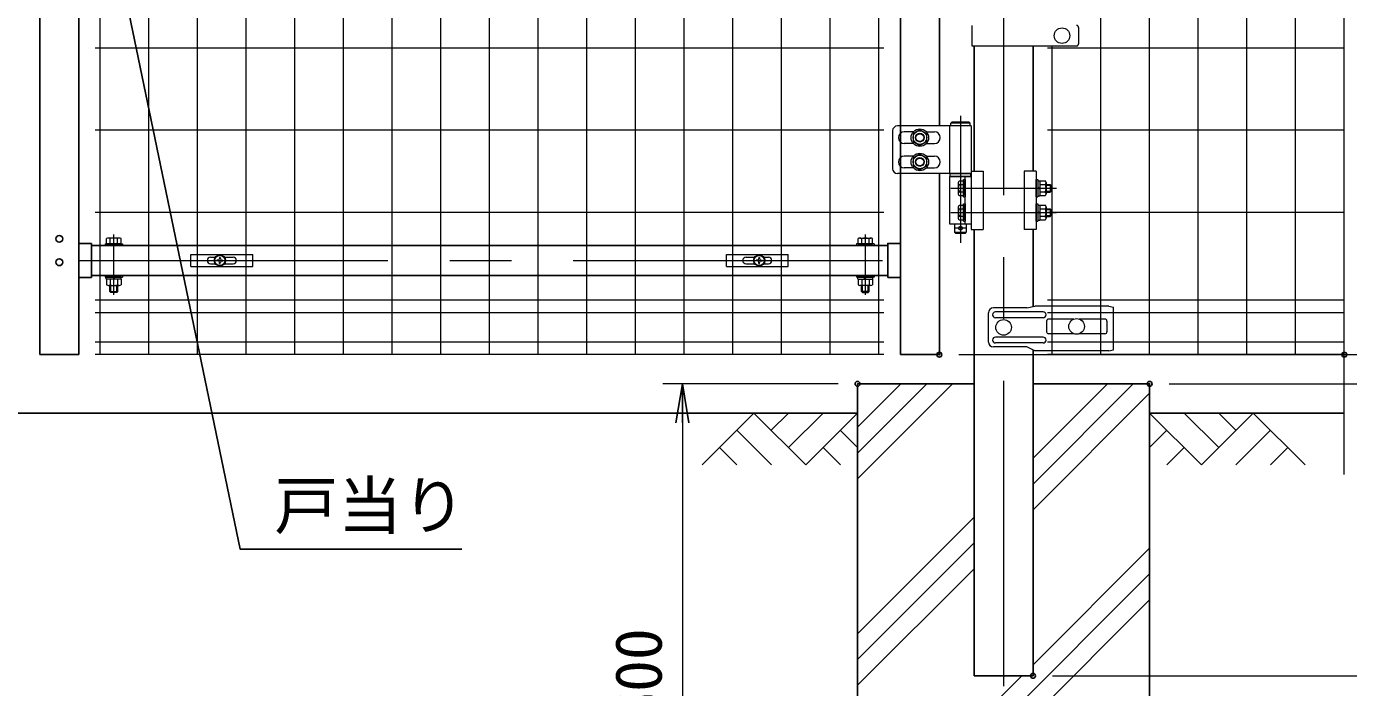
# Model space of a CAD drawing. Units: millimetres, scale not verified. Extents: x -4200 to 4200, y -2970 to 2970.
# Drawn here: x 1239 to 2597, y -869 to -190 of the extents above; entities that cross this region are included whole.
import ezdxf
from ezdxf.enums import TextEntityAlignment as Align

# ---------------------------------------------------------------- set-up
doc = ezdxf.new("R2010")
doc.units = ezdxf.units.MM
doc.header["$LTSCALE"] = 10
doc.header["$PDMODE"] = 32
doc.header["$PDSIZE"] = 5
doc.linetypes.add('USER1', pattern=[50.8, 31.75, -6.35, 6.35, -6.35])
for name, color, linetype, lineweight in [('0-1_D-BMK', 2, 'USER1', 13), ('0-2_D-STR1', 1, 'Continuous', 25), ('0-3_D-STR3', 3, 'Continuous', 13), ('0-4_D-STR2', 7, 'Continuous', 13), ('0-5_D-STR-DIM', 7, 'Continuous', 13), ('0-6_D-DCR-HCH', 7, 'Continuous', 13), ('0-7_D-STR-TXT', 7, 'Continuous', 13), ('0-8_D-BGD', 7, 'Continuous', 25), ('0-9_D-STR4', 7, 'Continuous', 25)]:
    doc.layers.add(name, color=color, linetype=linetype, lineweight=lineweight)
doc.layers.add('0-A_0', color=7, linetype='Continuous')
doc.layers.add('0-B_Defpoints', color=6, linetype='Continuous')
doc.styles.add('ＭＳ ゴシック', font='')
doc.styles.get('ＭＳ ゴシック').set_extended_font_data('MS Gothic')

# ---------------------------------------------------------------- blocks, each defined once
blk = doc.blocks.new('_Open')
at = {"layer": '0-A_0'}
blk.add_line((-10, 1.667), (0, 0), dxfattribs=at)
blk.add_lwpolyline([(-10, -1.667), (0, 0), (-10, 0)], dxfattribs=at)
blk = doc.blocks.new('A$Cc5bff5c2')
at = {"layer": '0-3_D-STR3'}
for p, q in [((-297.7, 60), (337.3, 60)), ((-297.7, -60), (-297.7, 60)), ((-95.2, 35), (-45.6, 35)), ((-18.5, 4.2), (-31.5, 3.9)), ((-31.5, 3.9), (-31.5, -4)), ((-4, 31.5), (-4.2, 18.5)), ((-4, 31.5), (4, 31.5)), ((4, 31.5), (4.2, 18.5)), ((18.5, 4.2), (31.5, 3.9)), ((31.5, 3.9), (31.5, -4)), ((45.6, 35), (134.8, 35)), ((-95.2, -35), (-45.6, -35)), ((-18.5, -4.2), (-31.5, -4)), ((-4, -31.5), (-4.2, -18.5)), ((18.5, -4.2), (31.5, -4)), ((45.6, -35), (134.8, -35))]:
    blk.add_line(p, q, dxfattribs=at)
for points in [[(-297.7, -60), (337.3, -60), (337.3, 60)], [(-4, -31.5), (4, -31.5), (4.2, -18.5)]]:
    blk.add_lwpolyline(points, dxfattribs=at)
for radius in [57.5, 52.5]:
    blk.add_circle((0, 0), radius, dxfattribs=at)
for centre, radius, start, end in [((-95.2, 0), 35, 90, 270), ((-19.1, 19), 14.9, 270, 0), ((19.1, 19), 14.9, 180, 270), ((134.8, 0), 35, 270, 90), ((-19.1, -19), 14.9, 0, 90), ((19.1, -19), 14.9, 90, 180)]:
    blk.add_arc(centre, radius, start, end, dxfattribs=at)
blk = doc.blocks.new('A$C5ba32ecb')
at = {"layer": '0-3_D-STR3'}
for p, q in [((-337.5, 60), (297.5, 60)), ((-337.5, -60), (-337.5, 60)), ((-135, 35), (-45.6, 35)), ((-18.5, 4.2), (-31.5, 3.9)), ((-31.5, 3.9), (-31.5, -4)), ((-4, 31.5), (-4.2, 18.5)), ((-4, 31.5), (4, 31.5)), ((4, 31.5), (4.2, 18.5)), ((18.5, 4.2), (31.5, 3.9)), ((31.5, 3.9), (31.5, -4)), ((45.6, 35), (95, 35)), ((-135, -35), (-45.6, -35)), ((-18.5, -4.2), (-31.5, -4)), ((-4, -31.5), (-4.2, -18.5)), ((18.5, -4.2), (31.5, -4)), ((45.6, -35), (95, -35))]:
    blk.add_line(p, q, dxfattribs=at)
for points in [[(-337.5, -60), (297.5, -60), (297.5, 60)], [(-4, -31.5), (4, -31.5), (4.2, -18.5)]]:
    blk.add_lwpolyline(points, dxfattribs=at)
for radius in [57.5, 52.5]:
    blk.add_circle((0, 0), radius, dxfattribs=at)
for centre, radius, start, end in [((-135, 0), 35, 90, 270), ((-19.1, 19), 14.9, 270, 0), ((19.1, 19), 14.9, 180, 270), ((95, 0), 35, 270, 90), ((-19.1, -19), 14.9, 0, 90), ((19.1, -19), 14.9, 90, 180)]:
    blk.add_arc(centre, radius, start, end, dxfattribs=at)
blk = doc.blocks.new('MLeader3')
at = {"layer": '0-7_D-STR-TXT', "lineweight": 25}
blk.add_line((1243.91, 272.68), (1242.31, 313.2), dxfattribs=at)
for points in [[(1256.96, 275.38), (1242.31, 313.2), (1250.44, 274.03)], [(1250.44, 274.03), (1458.11, -726.74), (1671.49, -726.74), (1685.81, -726.74)]]:
    blk.add_lwpolyline(points, dxfattribs=at)

msp = doc.modelspace()

# ---------------------------------------------------------------- linework, layer by layer
at = {"layer": '0-1_D-BMK'}
for p, q in [((2242.31, 1478.46), (2242.31, -867.36)), ((2198.01, -281.25), (2198.01, -411.72)), ((2188.21, -355.78), (2296.81, -355.78)), ((2188.21, -380.78), (2296.81, -380.78)), ((1328.31, -465.38), (1328.31, -403.29)), ((2100.31, -465.38), (2100.31, -403.29)), ((2203.01, -396.78), (2193.01, -396.78)), ((1292.31, -430.03), (2136.31, -430.03))]:
    msp.add_line(p, q, dxfattribs=at)
at = {"layer": '0-2_D-STR1'}
for p, q in [((1292.31, 1358.22), (1292.31, -526.78)), ((2136.31, 1358.22), (2136.31, -526.78)), ((2176.31, 1358.22), (2176.31, -291.78)), ((1252.31, 508.24), (1252.31, -526.78)), ((2212.06, -209.53), (2212.06, -338.28)), ((2272.56, -209.53), (2272.56, -338.28)), ((2176.31, -340.78), (2176.31, -526.78)), ((2212.06, -398.28), (2212.06, -856.78)), ((2272.56, -398.28), (2272.56, -477.38)), ((1292.31, -412.53), (1305.31, -412.53)), ((1305.31, -412.53), (1305.31, -447.53)), ((1305.31, -414.53), (2123.31, -414.53)), ((1292.31, -447.53), (1305.31, -447.53)), ((1305.31, -445.53), (2123.31, -445.53)), ((2136.31, -447.53), (2123.31, -447.53)), ((1252.31, -526.78), (1292.31, -526.78)), ((2176.31, -526.78), (2136.31, -526.78)), ((2272.56, -521.86), (2272.56, -856.78)), ((2212.06, -856.78), (2272.56, -856.78))]:
    msp.add_line(p, q, dxfattribs=at)
msp.add_lwpolyline([(2136.31, -412.53), (2123.31, -412.53), (2123.31, -447.53)], dxfattribs=at)
for centre in [(1272.31, -407.78), (1272.31, -431.78)]:
    msp.add_circle(centre, 3.5, dxfattribs=at)
at = {"layer": '0-3_D-STR3'}
for p, q in [((2209.76, -188.53), (2209.76, -209.53)), ((2319.3, -190.53), (2319.3, -207.53)), ((2209.76, -209.53), (2317.3, -209.53)), ((2128.3, -296.78), (2128.3, -335.78)), ((2187.16, -291.78), (2133.3, -291.78)), ((2149.6, -297.78), (2140.3, -297.78)), ((2163.02, -297.78), (2171.3, -297.78)), ((2208.86, -291.78), (2174.56, -291.78)), ((2187.16, -340.78), (2187.16, -291.78)), ((2208.86, -291.78), (2187.16, -291.78)), ((2189.01, -287.78), (2188.01, -288.78)), ((2208.01, -288.78), (2188.01, -288.78)), ((2188.01, -291.78), (2188.01, -288.78)), ((2208.01, -291.78), (2188.01, -291.78)), ((2207.01, -287.78), (2189.01, -287.78)), ((2207.01, -287.78), (2208.01, -288.78)), ((2208.01, -291.78), (2208.01, -288.78)), ((2208.86, -291.78), (2208.86, -398.28)), ((2149.6, -309.78), (2140.3, -309.78)), ((2163.02, -309.78), (2171.3, -309.78)), ((2149.6, -322.78), (2140.3, -322.78)), ((2163.02, -322.78), (2171.3, -322.78)), ((2149.6, -334.78), (2140.3, -334.78)), ((2163.02, -334.78), (2171.3, -334.78)), ((2208.86, -338.28), (2221.36, -338.28)), ((2221.36, -338.28), (2221.36, -398.28)), ((2263.28, -338.28), (2263.28, -398.28)), ((2275.78, -338.28), (2263.28, -338.28)), ((2275.78, -338.28), (2275.78, -398.28)), ((2187.16, -340.78), (2133.3, -340.78)), ((2208.86, -340.78), (2187.16, -340.78)), ((2208.86, -340.78), (2187.16, -340.78)), ((2187.16, -392.78), (2187.16, -343.78)), ((2187.16, -343.78), (2208.86, -343.78)), ((2187.51, -343.78), (2187.51, -340.78)), ((2187.51, -340.78), (2208.51, -340.78)), ((2208.51, -343.78), (2187.51, -343.78)), ((2195.76, -350.15), (2195.76, -361.41)), ((2196.84, -348.28), (2201.26, -348.28)), ((2196.84, -352.02), (2201.26, -352.02)), ((2201.26, -364.78), (2201.26, -346.78)), ((2201.26, -348.28), (2201.26, -363.28)), ((2202.86, -392.78), (2202.86, -343.78)), ((2208.51, -343.78), (2208.51, -340.78)), ((2275.78, -346.78), (2277.38, -346.78)), ((2275.78, -364.78), (2275.78, -346.78)), ((2277.38, -346.78), (2277.38, -364.78)), ((2277.38, -348.08), (2277.38, -363.48)), ((2279.38, -348.28), (2285.18, -348.28)), ((2279.38, -348.28), (2279.38, -363.28)), ((2279.38, -352.03), (2285.18, -352.03)), ((2285.88, -350), (2285.88, -361.55)), ((2285.88, -351.78), (2290.26, -351.78)), ((2290.26, -351.78), (2291.26, -352.78)), ((2196.84, -359.54), (2201.26, -359.54)), ((2196.84, -363.28), (2201.26, -363.28)), ((2201.26, -364.78), (2202.86, -364.78)), ((2275.78, -364.78), (2277.38, -364.78)), ((2277.38, -354.71), (2279.38, -355.87)), ((2277.38, -355.41), (2279.38, -356.56)), ((2277.38, -363.48), (2279.38, -363.48)), ((2279.38, -359.53), (2285.18, -359.53)), ((2279.38, -363.28), (2285.18, -363.28)), ((2285.88, -358.78), (2291.26, -358.78)), ((2285.88, -359.78), (2290.26, -359.78)), ((2195.76, -375.15), (2195.76, -386.41)), ((2196.84, -373.28), (2201.26, -373.28)), ((2196.84, -377.02), (2201.26, -377.02)), ((2201.26, -389.78), (2201.26, -371.78)), ((2201.26, -373.28), (2201.26, -388.28)), ((2275.78, -371.78), (2277.38, -371.78)), ((2275.78, -389.78), (2275.78, -371.78)), ((2277.38, -371.78), (2277.38, -389.78)), ((2277.38, -373.08), (2277.38, -388.48)), ((2277.38, -379.71), (2279.38, -380.87)), ((2279.38, -373.28), (2285.18, -373.28)), ((2279.38, -373.28), (2279.38, -388.28)), ((2279.38, -377.03), (2285.18, -377.03)), ((2285.88, -375), (2285.88, -386.55)), ((2285.88, -376.78), (2290.26, -376.78)), ((2290.26, -376.78), (2291.26, -377.78)), ((2208.86, -392.78), (2187.16, -392.78)), ((2192.01, -392.78), (2192.01, -400.78)), ((2196.84, -384.54), (2201.26, -384.54)), ((2196.84, -388.28), (2201.26, -388.28)), ((2201.26, -389.78), (2202.86, -389.78)), ((2204.01, -392.78), (2204.01, -400.78)), ((2275.78, -389.78), (2277.38, -389.78)), ((2277.38, -380.41), (2279.38, -381.56)), ((2277.38, -388.48), (2279.38, -388.48)), ((2279.38, -384.53), (2285.18, -384.53)), ((2279.38, -388.28), (2285.18, -388.28)), ((2285.88, -383.78), (2291.26, -383.78)), ((2285.88, -384.78), (2290.26, -384.78)), ((1333.94, -406.93), (1322.68, -406.93)), ((2094.68, -406.93), (2105.93, -406.93)), ((2192.01, -400.78), (2193.01, -401.78)), ((2192.01, -400.78), (2204.01, -400.78)), ((2193.01, -401.78), (2203.01, -401.78)), ((2203.01, -401.78), (2204.01, -400.78)), ((2208.86, -398.28), (2221.36, -398.28)), ((2275.78, -398.28), (2263.28, -398.28)), ((1319.31, -412.93), (1319.31, -414.53)), ((1319.31, -412.93), (1337.31, -412.93)), ((1319.31, -414.53), (1337.31, -414.53)), ((1320.81, -412.93), (1320.81, -407.48)), ((1335.81, -412.93), (1320.81, -412.93)), ((1324.56, -412.93), (1324.56, -407.48)), ((1332.06, -412.93), (1332.06, -407.48)), ((1335.81, -412.93), (1335.81, -407.48)), ((1337.31, -412.93), (1337.31, -414.53)), ((2091.31, -412.93), (2091.31, -414.53)), ((2109.31, -412.93), (2091.31, -412.93)), ((2109.31, -414.53), (2091.31, -414.53)), ((2092.81, -412.93), (2092.81, -407.48)), ((2092.81, -412.93), (2107.81, -412.93)), ((2096.56, -412.93), (2096.56, -407.48)), ((2104.06, -412.93), (2104.06, -407.48)), ((2107.81, -412.93), (2107.81, -407.48)), ((2109.31, -412.93), (2109.31, -414.53)), ((1319.31, -445.53), (1319.31, -447.13)), ((1319.31, -445.53), (1337.31, -445.53)), ((1319.31, -447.13), (1337.31, -447.13)), ((1328.69, -449.13), (1327.53, -447.13)), ((1329.38, -449.13), (1328.22, -447.13)), ((1337.31, -445.53), (1337.31, -447.13)), ((2091.31, -445.53), (2091.31, -447.13)), ((2109.31, -445.53), (2091.31, -445.53)), ((2109.31, -447.13), (2091.31, -447.13)), ((2099.24, -449.13), (2100.39, -447.13)), ((2099.93, -449.13), (2101.09, -447.13)), ((2109.31, -445.53), (2109.31, -447.13)), ((1320.81, -449.13), (1320.81, -455.08)), ((1322.68, -455.64), (1333.94, -455.64)), ((1324.31, -461.93), (1324.31, -455.64)), ((1324.56, -449.13), (1324.56, -455.08)), ((1325.31, -462.93), (1325.31, -455.64)), ((1331.31, -462.93), (1331.31, -455.64)), ((1332.06, -449.13), (1332.06, -455.08)), ((1332.31, -461.93), (1332.31, -455.64)), ((1335.81, -449.13), (1335.81, -455.08)), ((2092.81, -449.13), (2092.81, -455.08)), ((2105.93, -455.64), (2094.68, -455.64)), ((2096.31, -461.93), (2096.31, -455.64)), ((2096.56, -449.13), (2096.56, -455.08)), ((2097.31, -462.93), (2097.31, -455.64)), ((2103.31, -462.93), (2103.31, -455.64)), ((2104.06, -449.13), (2104.06, -455.08)), ((2104.31, -461.93), (2104.31, -455.64)), ((2107.81, -449.13), (2107.81, -455.08)), ((1324.31, -461.93), (1325.31, -462.93)), ((1324.31, -461.93), (1332.31, -461.93)), ((1331.31, -462.93), (1325.31, -462.93)), ((1331.31, -462.93), (1332.31, -461.93)), ((2097.31, -462.93), (2096.31, -461.93)), ((2104.31, -461.93), (2096.31, -461.93)), ((2097.31, -462.93), (2103.31, -462.93)), ((2104.31, -461.93), (2103.31, -462.93)), ((2226.82, -513.78), (2226.82, -483.78)), ((2266.29, -478.78), (2231.82, -478.78)), ((2282.9, -482.78), (2233.9, -482.78)), ((2282.9, -488.78), (2233.9, -488.78)), ((2266.29, -478.71), (2274.44, -476.98)), ((2350.31, -476.98), (2274.44, -476.98)), ((2350.31, -476.98), (2355.31, -477.98)), ((2355.31, -521.78), (2355.31, -477.98)), ((2286.43, -492.28), (2286.43, -503.28)), ((2314.53, -490.28), (2288.43, -490.28)), ((2346.43, -490.28), (2320.1, -490.28)), ((2348.43, -492.28), (2348.43, -503.28)), ((2282.9, -508.78), (2233.9, -508.78)), ((2282.9, -514.78), (2233.9, -514.78)), ((2314.53, -505.28), (2288.43, -505.28)), ((2346.43, -505.28), (2320.1, -505.28)), ((2266.29, -518.78), (2231.82, -518.78)), ((2274.44, -522.78), (2266.29, -518.78)), ((2350.31, -522.78), (2274.44, -522.78)), ((2350.31, -522.78), (2355.31, -521.78))]:
    msp.add_line(p, q, dxfattribs=at)
for points in [[(2156.31, -295.68), (2149.29, -299.73), (2149.29, -307.83), (2156.31, -311.88), (2163.32, -307.83), (2163.32, -299.73)], [(2156.31, -320.68), (2149.29, -324.73), (2149.29, -332.83), (2156.31, -336.88), (2163.32, -332.83), (2163.32, -324.73)]]:
    msp.add_lwpolyline(points, close=True, dxfattribs=at)
for points in [[(2201.26, -346.78), (2202.86, -346.78), (2202.86, -364.78)], [(2277.38, -348.08), (2279.38, -348.08), (2279.38, -363.48)], [(2285.88, -352.78), (2291.26, -352.78), (2291.26, -358.78)], [(2290.26, -351.78), (2290.26, -359.78), (2291.26, -358.78)], [(2201.26, -371.78), (2202.86, -371.78), (2202.86, -389.78)], [(2277.38, -373.08), (2279.38, -373.08), (2279.38, -388.48)], [(2285.88, -377.78), (2291.26, -377.78), (2291.26, -383.78)], [(2290.26, -376.78), (2290.26, -384.78), (2291.26, -383.78)], [(1336.01, -449.13), (1320.61, -449.13), (1320.61, -447.13)], [(1336.01, -449.13), (1336.01, -447.13), (1320.61, -447.13)], [(2092.61, -449.13), (2108.01, -449.13), (2108.01, -447.13)], [(2092.61, -449.13), (2092.61, -447.13), (2108.01, -447.13)]]:
    msp.add_lwpolyline(points, dxfattribs=at)
for centre, radius in [((2302.31, -199.03), 8), ((2156.31, -303.78), 9), ((2156.31, -303.78), 7.03), ((2156.31, -303.78), 4.5), ((2156.31, -303.78), 4), ((2156.31, -328.78), 9), ((2156.31, -328.78), 7.03), ((2156.31, -328.78), 4.5), ((2156.31, -328.78), 4), ((2198.01, -396.78), 2), ((2242.31, -498.78), 8), ((2317.31, -497.78), 8)]:
    msp.add_circle(centre, radius, dxfattribs=at)
for centre, radius, start, end in [((2317.3, -190.53), 2, 0, 90), ((2317.3, -207.53), 2, 270, 0), ((2133.3, -296.78), 5, 90, 180), ((2140.3, -303.78), 6, 90, 270), ((2171.3, -303.78), 6, 270, 90), ((2140.3, -328.78), 6, 90, 270), ((2171.3, -328.78), 6, 270, 90), ((2133.3, -335.78), 5, 180, 270), ((2197.92, -350.15), 2.16, 120, 240), ((2202.84, -355.78), 7.08, 147.93138, 212.06862), ((2283.04, -350.16), 2.85, 318.83491, 41.16509), ((2275.49, -355.78), 10.39, 338.85295, 21.14705), ((2197.92, -361.41), 2.16, 120, 240), ((2283.03, -361.41), 2.85, 318.86505, 41.13495), ((2197.92, -375.15), 2.16, 120, 240), ((2202.84, -380.78), 7.08, 147.93138, 212.06862), ((2283.04, -375.16), 2.85, 318.83491, 41.16509), ((2275.49, -380.78), 10.39, 338.85295, 21.14705), ((2197.92, -386.41), 2.16, 120, 240), ((2283.03, -386.41), 2.85, 318.86505, 41.13495), ((1322.68, -410.39), 3.46, 57.13278, 122.86722), ((1328.31, -419.92), 12.99, 73.22135, 106.77865), ((1333.94, -410.39), 3.46, 57.13278, 122.86722), ((2094.68, -410.39), 3.46, 57.13278, 122.86722), ((2100.31, -419.92), 12.99, 73.22135, 106.77865), ((2105.93, -410.39), 3.46, 57.13278, 122.86722), ((1322.68, -452.18), 3.46, 237.13278, 302.86722), ((1328.31, -442.64), 12.99, 253.22135, 286.77865), ((1333.94, -452.18), 3.46, 237.13278, 302.86722), ((2094.68, -452.18), 3.46, 237.13278, 302.86722), ((2100.31, -442.64), 12.99, 253.22135, 286.77865), ((2105.93, -452.18), 3.46, 237.13278, 302.86722), ((2231.82, -483.78), 5, 90, 180), ((2233.9, -485.78), 3, 90, 270), ((2282.9, -485.78), 3, 270, 90), ((2288.43, -492.28), 2, 90, 180), ((2346.43, -492.28), 2, 0, 90), ((2231.82, -513.78), 5, 180, 270), ((2233.9, -511.78), 3, 90, 270), ((2282.9, -511.78), 3, 270, 90), ((2288.43, -503.28), 2, 180, 270), ((2346.43, -503.28), 2, 270, 0)]:
    msp.add_arc(centre, radius, start, end, dxfattribs=at)
at = {"layer": '0-4_D-STR2'}
for p, q in [((1314.31, -526.78), (1314.31, 1443.22)), ((1364.31, -526.78), (1364.31, 1443.22)), ((1414.31, -526.78), (1414.31, 1443.22)), ((2014.31, -526.78), (2014.31, 1443.22)), ((2064.31, -526.78), (2064.31, 1443.22)), ((2114.31, -526.78), (2114.31, 1443.22)), ((2342.31, -526.78), (2342.31, 1443.22)), ((2392.31, -526.78), (2392.31, 1443.22)), ((2442.31, -526.78), (2442.31, 1443.22)), ((2492.31, -526.78), (2492.31, 1443.22)), ((2542.31, -526.78), (2542.31, 1443.22)), ((1464.31, -526.78), (1464.31, 793.22)), ((1514.31, -526.78), (1514.31, 793.22)), ((1564.31, -526.78), (1564.31, 793.22)), ((1614.31, -526.78), (1614.31, 793.22)), ((1664.31, -526.78), (1664.31, 793.22)), ((1714.31, -526.78), (1714.31, 793.22)), ((1764.31, -526.78), (1764.31, 793.22)), ((1814.31, -526.78), (1814.31, 793.22)), ((1864.31, -526.78), (1864.31, 793.22)), ((1914.31, -526.78), (1914.31, 793.22)), ((1964.31, -526.78), (1964.31, 793.22)), ((2592.31, -649.78), (2592.31, 432.56)), ((2119.31, -211.78), (1309.31, -211.78)), ((2592.31, -211.78), (2287.31, -211.78)), ((2292.31, -526.78), (2292.31, -209.53)), ((2119.31, -296.28), (1309.31, -296.28)), ((2592.31, -296.28), (2287.31, -296.28)), ((2119.31, -380.78), (1309.31, -380.78)), ((2592.31, -380.78), (2287.31, -380.78)), ((2119.31, -470.78), (1309.31, -470.78)), ((2592.31, -470.78), (2287.31, -470.78)), ((2119.31, -483.66), (1309.31, -483.66)), ((2592.31, -483.66), (2287.31, -483.66)), ((2119.31, -513.91), (1309.31, -513.91)), ((2592.31, -513.91), (2287.31, -513.91)), ((2119.31, -526.78), (1309.31, -526.78)), ((2592.31, -526.78), (2287.31, -526.78))]:
    msp.add_line(p, q, dxfattribs=at)
at = {"layer": '0-5_D-STR-DIM'}
for p, q in [((2196.31, -526.78), (2785.47, -526.78)), ((2072.31, -556.78), (1892.31, -556.78)), ((2412.31, -556.78), (2912.31, -556.78)), ((2412.31, -556.78), (3032.31, -556.78)), ((2412.31, -556.78), (3032.31, -556.78)), ((1912.31, -596.78), (1912.31, -1116.78)), ((2292.56, -856.78), (3152.31, -856.78)), ((2292.56, -856.78), (3032.31, -856.78))]:
    msp.add_line(p, q, dxfattribs=at)
at = {"layer": '0-6_D-DCR-HCH'}
for p, q in [((2092.31, -654.38), (2189.91, -556.78)), ((2092.31, -627.86), (2163.39, -556.78)), ((2092.31, -601.35), (2136.87, -556.78)), ((2272.56, -659.74), (2375.52, -556.78)), ((2272.56, -633.23), (2349.01, -556.78)), ((2272.56, -686.26), (2392.31, -566.51)), ((1985.89, -586.78), (1932.68, -640)), ((1985.89, -586.78), (2039.1, -640)), ((2003.62, -604.52), (2021.36, -586.78)), ((2021.36, -622.26), (2056.84, -586.78)), ((2039.1, -640), (2092.31, -586.78)), ((2445.52, -640), (2392.31, -586.78)), ((2463.26, -622.26), (2427.79, -586.78)), ((2498.74, -586.78), (2445.52, -640)), ((2481.09, -604.61), (2463.26, -586.78)), ((2498.74, -586.78), (2551.95, -640)), ((1968.15, -604.52), (2003.79, -640)), ((2074.57, -604.52), (2092.31, -622.18)), ((2410.05, -604.52), (2392.31, -622.18)), ((2516.47, -604.52), (2480.84, -640)), ((1950.41, -622.26), (1968.23, -640)), ((2056.84, -622.26), (2074.66, -640)), ((2427.79, -622.26), (2409.97, -640)), ((2534.21, -622.26), (2516.39, -640)), ((2092.31, -813.48), (2212.06, -693.73)), ((2092.31, -839.99), (2212.06, -720.24)), ((2272.56, -845.36), (2392.31, -725.61)), ((2092.31, -866.51), (2212.06, -746.76)), ((2092.31, -1052.13), (2392.31, -752.13)), ((2092.31, -1078.64), (2392.31, -778.64)), ((2092.31, -1025.61), (2261.14, -856.78))]:
    msp.add_line(p, q, dxfattribs=at)
at = {"layer": '0-8_D-BGD'}
for p, q in [((392.31, -586.78), (2092.31, -586.78)), ((2392.31, -586.78), (2592.31, -586.78))]:
    msp.add_line(p, q, dxfattribs=at)
at = {"layer": '0-9_D-STR4'}
for p, q in [((2092.31, -556.78), (2092.31, -1156.78)), ((2092.31, -556.78), (2212.06, -556.78)), ((2272.56, -556.78), (2392.31, -556.78)), ((2392.31, -556.78), (2392.31, -1156.78))]:
    msp.add_line(p, q, dxfattribs=at)
at = {"layer": '0-B_Defpoints'}
for p in [(2176.31, -526.78), (2592.31, -526.78), (2092.31, -556.78), (2392.31, -556.78), (2272.56, -856.78)]:
    msp.add_point(p, dxfattribs=at)

# ---------------------------------------------------------------- block references
at = {"layer": '0-3_D-STR3', "xscale": 0.1, "yscale": 0.1}
for name, p in [('A$Cc5bff5c2', (1437.31, -430.03)), ('A$C5ba32ecb', (1991.31, -430.03))]:
    msp.add_blockref(name, p, dxfattribs=at)
at = {"layer": '0-5_D-STR-DIM', "xscale": 4, "yscale": 4, "rotation": 90}
msp.add_blockref('_Open', (1912.31, -556.78), dxfattribs=at)
at = {"layer": '0-7_D-STR-TXT'}
msp.add_blockref('MLeader3', (0, 0), dxfattribs=at)

# ---------------------------------------------------------------- texts
at = {"layer": '0-5_D-STR-DIM', "style": 'ＭＳ ゴシック'}
msp.add_text('600', height=48.09, rotation=90, dxfattribs=at).set_placement((1905.56, -906.03), align=Align.BOTTOM_LEFT)
at = {"layer": '0-7_D-STR-TXT', "style": 'ＭＳ ゴシック'}
msp.add_text('戸当り', height=48.09, dxfattribs=at).set_placement((1493.06, -720.14), align=Align.BOTTOM_LEFT)

doc.saveas('drawing.dxf')
